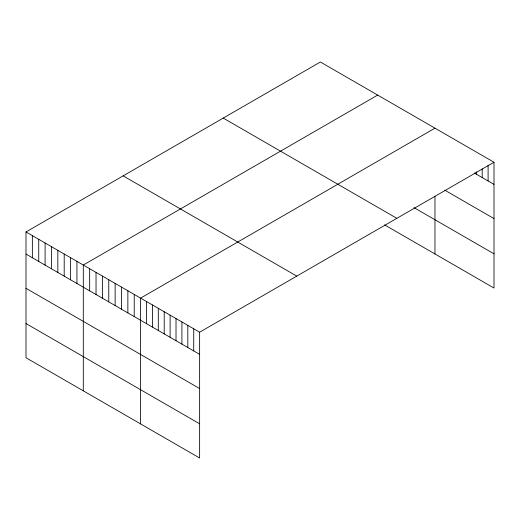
<?xml version="1.0" encoding="UTF-8"?>
<svg xmlns="http://www.w3.org/2000/svg" width="520" height="520" viewBox="0 0 520 520"><rect width="100%" height="100%" fill="white"/><g stroke="black" fill="none" stroke-linecap="round" stroke-linejoin="round"><path stroke-width="0.78" d="M494 162.247L199.628 332.202L199.628 457.997L26 357.754L26 231.959L320.372 62.004L494 162.247L494 288.041L384.67 224.919M377.669 95.082L83.298 265.038L83.298 390.832M434.967 128.16L140.595 298.116L140.595 423.917M474.325 173.017L494 184.379M444.808 190.183L494 218.589M413.959 207.623L494 253.832M223.23 118.085L396.857 218.328M123.142 175.87L296.771 276.114M26 231.959L199.628 332.202M26 254.092L199.628 354.334M26 288.301L199.628 388.544M26 323.544L199.628 423.787M488.098 165.159L488.098 180.973M482.196 168.87L482.196 177.561M476.288 171.782L476.288 174.155M434.967 196.255L434.967 253.962M193.726 328.789L193.726 350.928M187.817 325.383L187.817 347.516M181.916 321.978L181.916 344.11M176.014 318.565L176.014 340.697M170.112 315.159L170.112 337.291M164.209 311.753L164.209 333.885M158.301 308.341L158.301 330.473M152.399 304.935L152.399 327.067M146.497 301.529L146.497 323.661M134.225 294.444L134.225 316.576M127.862 290.764L127.862 312.897M121.492 287.092L121.492 309.225M115.128 283.413L115.128 305.552M108.765 279.74L108.765 301.873M102.395 276.068L102.395 298.2M96.031 272.389L96.031 294.522M89.661 268.717L89.661 290.849M76.927 261.365L76.927 283.498M70.564 257.686L70.564 279.819M64.201 254.014L64.201 276.146M57.831 250.335L57.831 272.467M51.467 246.662L51.467 268.794M45.097 242.983L45.097 265.115M38.734 239.311L38.734 261.443M32.364 235.631L32.364 257.764"/></g></svg>
